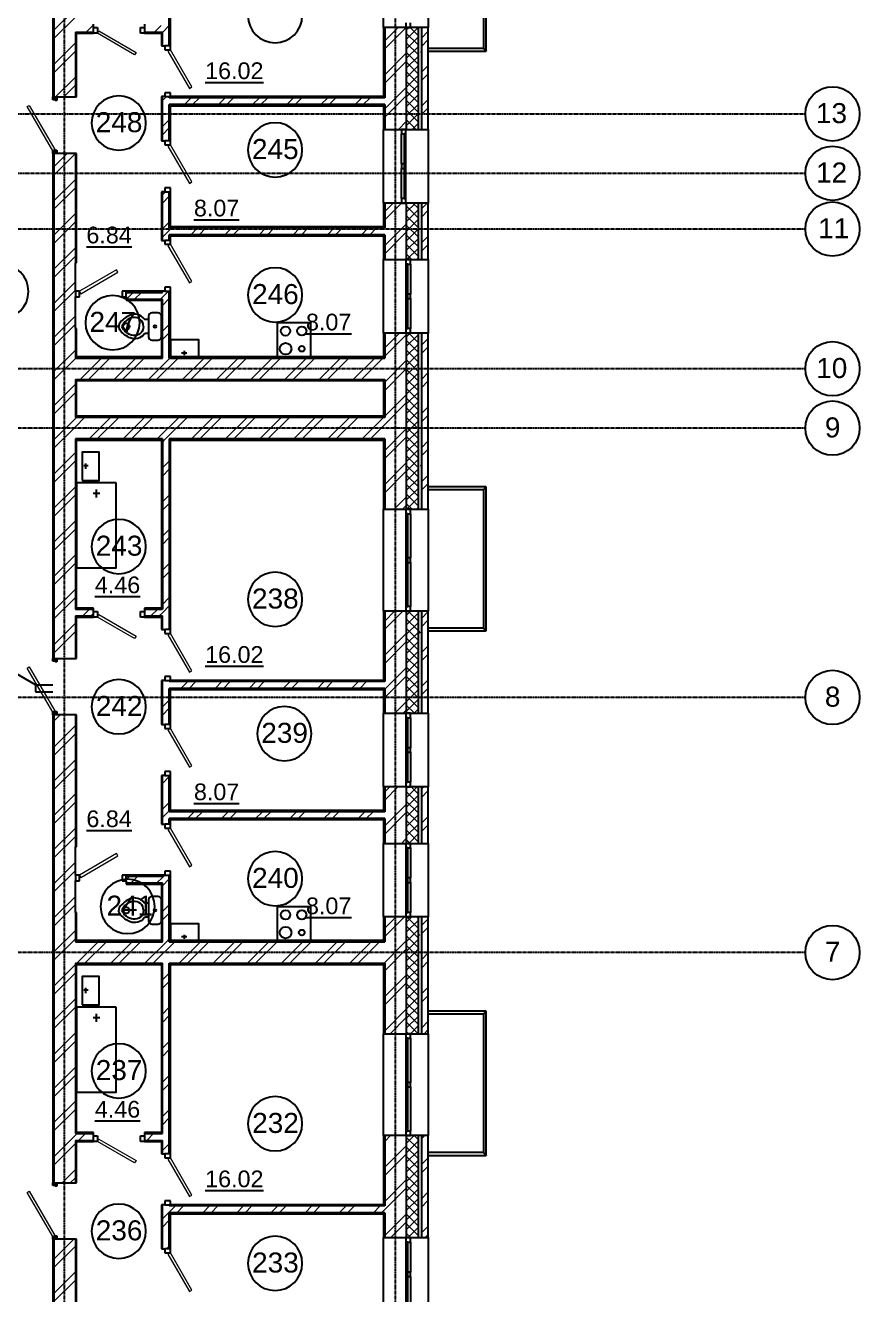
# Model space of a CAD drawing. Header units: millimetres. Extents: x -3463 to 813393, y -106315 to 159215.
# Drawn here: x 280738 to 295487, y 34121 to 56558 of the extents above; entities that cross this region are included whole.
import ezdxf

# ---------------------------------------------------------------- set-up
doc = ezdxf.new("R2010")
doc.units = ezdxf.units.MM
doc.linetypes.add('Линия сетки', pattern=[22.225, 12.7, -3.175, 3.175, -3.175])
doc.layers.add('AXIS_', color=252, linetype='Continuous')
doc.layers.add('PLANS_', color=252, linetype='Continuous')
doc.styles.add('arial', font='arial.ttf')
doc.styles.add('Arial_1', font='arial.ttf', dxfattribs={"height": 295.05988})

# ---------------------------------------------------------------- blocks, each defined once
blk = doc.blocks.new('A$C3b8b2b00')
at = {"layer": 'AXIS_', "linetype": 'Линия сетки'}
for p, q in [((3170, -43892), (3170, 40959)), ((9020, -43892), (9020, 40959)), ((-12276, 9956), (16266, 9956)), ((-12276, 8906), (16266, 8906)), ((16266, 7921), (-12276, 7921)), ((16266, 5451), (-12276, 5451)), ((16266, 4401), (-12276, 4401)), ((16266, -359), (-12276, -359)), ((16266, -4869), (-12276, -4869))]:
    blk.add_line(p, q, dxfattribs=at)
at = {"layer": 'AXIS_'}
for centre in [(16746, 9956), (16746, 8906), (16746, 7921), (16746, 5451), (16746, 4401), (16746, -359), (16746, -4869)]:
    blk.add_circle(centre, 480, dxfattribs=at)
at = {"layer": 'PLANS_', "lineweight": 25}
for p, q in [((2960, 18721), (2960, 10256)), ((5040, 11161), (5040, 14511)), ((3680, 11481), (3680, 11541)), ((4580, 11541), (4580, 11481)), ((9600, 11486), (8810, 11486)), ((8810, 11486), (8810, 10261)), ((9600, 9681), (9600, 11486)), ((3380, 10256), (3380, 11381)), ((3380, 11381), (3680, 11381)), ((4580, 11381), (4880, 11381)), ((4880, 11381), (4880, 11161)), ((4880, 11161), (4940, 11161)), ((3030, 10256), (3380, 10256)), ((4880, 10261), (4880, 9481)), ((4940, 10261), (4880, 10261)), ((8810, 10261), (5040, 10261)), ((5040, 9481), (5040, 10101)), ((5040, 10101), (8810, 10101)), ((8810, 10101), (8810, 9681)), ((8810, 9681), (9600, 9681)), ((4880, 9481), (4940, 9481)), ((2960, 9256), (2960, 331)), ((3380, 9256), (3030, 9256)), ((3380, 7321), (3380, 9256)), ((4880, 8581), (4880, 7721)), ((4940, 8581), (4880, 8581)), ((5040, 7961), (5040, 8581)), ((9600, 8381), (8810, 8381)), ((8810, 8381), (8810, 7961)), ((9600, 7381), (9600, 8381)), ((8810, 7961), (5040, 7961)), ((4880, 7721), (4940, 7721)), ((5040, 7721), (5040, 7801)), ((5040, 7801), (8810, 7801)), ((8810, 7801), (8810, 7381)), ((3360, 6821), (3360, 7321)), ((3360, 7321), (3380, 7321)), ((8810, 7381), (9600, 7381)), ((4940, 6821), (4260, 6821)), ((5040, 5661), (5040, 6821)), ((3360, 6161), (3360, 6721)), ((4260, 6721), (4260, 6661)), ((4260, 6661), (4880, 6661)), ((4880, 6661), (4880, 5661)), ((3380, 6161), (3360, 6161)), ((3380, 5661), (3380, 6161)), ((9600, 6081), (8810, 6081)), ((8810, 6081), (8810, 5661)), ((9600, 2966), (9600, 6081)), ((4880, 5661), (3380, 5661)), ((8810, 5661), (5040, 5661)), ((3380, 4611), (3380, 5241)), ((3380, 5241), (8810, 5241)), ((8810, 5241), (8810, 4611)), ((8810, 4611), (3380, 4611)), ((3380, 1221), (3380, 4191)), ((3380, 4191), (4880, 4191)), ((4880, 4191), (4880, 1221)), ((5040, 841), (5040, 4191)), ((5040, 4191), (8810, 4191)), ((8810, 4191), (8810, 2966)), ((8810, 2966), (9600, 2966)), ((3680, 1221), (3380, 1221)), ((3680, 1161), (3680, 1221)), ((4880, 1221), (4580, 1221)), ((4580, 1221), (4580, 1161)), ((9600, 1166), (8810, 1166)), ((8810, 1166), (8810, -59)), ((9600, -639), (9600, 1166)), ((3380, 331), (3380, 1061)), ((3380, 1061), (3680, 1061)), ((4580, 1061), (4880, 1061)), ((4880, 1061), (4880, 841)), ((4880, 841), (4940, 841)), ((3030, 331), (3380, 331)), ((4880, -59), (4880, -839)), ((4940, -59), (4880, -59)), ((8810, -59), (5040, -59)), ((5040, -839), (5040, -219)), ((5040, -219), (8810, -219)), ((8810, -219), (8810, -639)), ((2960, -669), (2960, -8939)), ((3380, -669), (3030, -669)), ((3380, -2999), (3380, -669)), ((8810, -639), (9600, -639)), ((4880, -839), (4940, -839)), ((4880, -1739), (4880, -2599)), ((4940, -1739), (4880, -1739)), ((5040, -2359), (5040, -1739)), ((9600, -1939), (8810, -1939)), ((8810, -1939), (8810, -2359)), ((9600, -2939), (9600, -1939)), ((8810, -2359), (5040, -2359)), ((4880, -2599), (4940, -2599)), ((5040, -2599), (5040, -2519)), ((5040, -2519), (8810, -2519)), ((8810, -2519), (8810, -2939)), ((3360, -3499), (3360, -2999)), ((3360, -2999), (3380, -2999)), ((8810, -2939), (9600, -2939)), ((4940, -3499), (4260, -3499)), ((5040, -4659), (5040, -3499)), ((3360, -4159), (3360, -3599)), ((4260, -3599), (4260, -3659)), ((4260, -3659), (4880, -3659)), ((4880, -3659), (4880, -4659)), ((3380, -4159), (3360, -4159)), ((3380, -4659), (3380, -4159)), ((9600, -4239), (8810, -4239)), ((8810, -4239), (8810, -4659)), ((9600, -6304), (9600, -4239)), ((4880, -4659), (3380, -4659)), ((8810, -4659), (5040, -4659)), ((3380, -8049), (3380, -5079)), ((3380, -5079), (4880, -5079)), ((4880, -5079), (4880, -8049)), ((5040, -5079), (8810, -5079)), ((5040, -8429), (5040, -5079)), ((8810, -5079), (8810, -6304)), ((8810, -6304), (9600, -6304)), ((3680, -8049), (3380, -8049)), ((3680, -8109), (3680, -8049)), ((4880, -8049), (4580, -8049)), ((4580, -8049), (4580, -8109)), ((3380, -8939), (3380, -8209)), ((3380, -8209), (3680, -8209)), ((4580, -8209), (4880, -8209)), ((4880, -8209), (4880, -8429)), ((9600, -8104), (8810, -8104)), ((8810, -8104), (8810, -9329)), ((9600, -9909), (9600, -8104)), ((4880, -8429), (4940, -8429)), ((3030, -8939), (3380, -8939)), ((4880, -9329), (4880, -10109)), ((4940, -9329), (4880, -9329)), ((8810, -9329), (5040, -9329)), ((5040, -10109), (5040, -9489)), ((5040, -9489), (8810, -9489)), ((8810, -9489), (8810, -9909)), ((2960, -9939), (2960, -19029)), ((3380, -9939), (3030, -9939)), ((3380, -12269), (3380, -9939)), ((8810, -9909), (9600, -9909)), ((4880, -10109), (4940, -10109))]:
    blk.add_line(p, q, dxfattribs=at)
at = {"layer": 'PLANS_'}
for p, q in [((2980, 18721), (2980, 10256)), ((5020, 11161), (5020, 14531)), ((10575, 13565), (10575, 11115)), ((10625, 11065), (10625, 13615)), ((8810, 11486), (8810, 13286)), ((9600, 13286), (9600, 11486)), ((3680, 11481), (3750, 11481)), ((3680, 11381), (3680, 11481)), ((3750, 11481), (3750, 11381)), ((4510, 11481), (4580, 11481)), ((4510, 11381), (4510, 11481)), ((4580, 11481), (4580, 11381)), ((8830, 11486), (8830, 10241)), ((9205, 11566), (9205, 11486)), ((9205, 11486), (9285, 11486)), ((9210, 11486), (9210, 9681)), ((9285, 11486), (9285, 11566)), ((9420, 11486), (9420, 9681)), ((9480, 11486), (9480, 9681)), ((3360, 11401), (3360, 10256)), ((3360, 11401), (3680, 11401)), ((3750, 11381), (3680, 11381)), ((4580, 11381), (4510, 11381)), ((4580, 11401), (4900, 11401)), ((4900, 11161), (4900, 11401)), ((5040, 11161), (4940, 11161)), ((4940, 11161), (4940, 11091)), ((4940, 11091), (5040, 11091)), ((5040, 11091), (5040, 11161)), ((10575, 11115), (9600, 11115)), ((9600, 11065), (10625, 11065)), ((5040, 10331), (4940, 10331)), ((4940, 10331), (4940, 10261)), ((5040, 10261), (5040, 10331)), ((2960, 10256), (3030, 10256)), ((2960, 10236), (2960, 10256)), ((2960, 10236), (3030, 10236)), ((2960, 10206), (2960, 10236)), ((3030, 10236), (2960, 10236)), ((3000, 10206), (2960, 10206)), ((3000, 10196), (3000, 10206)), ((3030, 10196), (3000, 10196)), ((3030, 10256), (3030, 10236)), ((3030, 10236), (3030, 10196)), ((4900, 9481), (4900, 10261)), ((4940, 10261), (5040, 10261)), ((5020, 10241), (5020, 10261)), ((8830, 10241), (5020, 10241)), ((5020, 9481), (5020, 10121)), ((8830, 10121), (5020, 10121)), ((8810, 10241), (8810, 10261)), ((8810, 10101), (8810, 10121)), ((8830, 10121), (8830, 9681)), ((8810, 8381), (8810, 9681)), ((9205, 9681), (9125, 9681)), ((9125, 9681), (9125, 9601)), ((9205, 9601), (9205, 9681)), ((9600, 9681), (9600, 8381)), ((5040, 9481), (4940, 9481)), ((4940, 9481), (4940, 9411)), ((5040, 9411), (5040, 9481)), ((9125, 9601), (9205, 9601)), ((9125, 9071), (9125, 9601)), ((9205, 9601), (9175, 9601)), ((9175, 9601), (9175, 8461)), ((9205, 8461), (9205, 9601)), ((2960, 9306), (3000, 9306)), ((2960, 9276), (2960, 9306)), ((3030, 9276), (2960, 9276)), ((2960, 9276), (3030, 9276)), ((2960, 9256), (2960, 9276)), ((3030, 9256), (2960, 9256)), ((2980, 9256), (2980, 331)), ((3000, 9316), (3030, 9316)), ((3000, 9306), (3000, 9316)), ((3030, 9316), (3030, 9276)), ((3030, 9276), (3030, 9256)), ((3360, 9256), (3360, 7321)), ((4940, 9411), (5040, 9411)), ((9205, 9071), (9125, 9071)), ((9125, 9071), (9125, 8991)), ((9125, 8991), (9205, 8991)), ((9125, 8461), (9125, 8991)), ((9205, 8991), (9205, 9071)), ((4900, 7721), (4900, 8581)), ((5040, 8651), (4940, 8651)), ((4940, 8651), (4940, 8581)), ((4940, 8581), (5040, 8581)), ((5020, 7941), (5020, 8581)), ((5040, 8581), (5040, 8651)), ((8830, 8381), (8830, 7941)), ((9205, 8461), (9125, 8461)), ((9125, 8461), (9125, 8381)), ((9125, 8381), (9205, 8381)), ((9175, 8461), (9205, 8461)), ((9205, 8381), (9205, 8461)), ((9210, 8381), (9210, 7381)), ((9420, 8381), (9420, 7381)), ((9480, 8381), (9480, 7381)), ((8830, 7941), (5020, 7941)), ((8810, 7941), (8810, 7961)), ((5040, 7721), (4940, 7721)), ((4940, 7721), (4940, 7651)), ((4940, 7651), (5040, 7651)), ((5020, 7721), (5020, 7821)), ((8830, 7821), (5020, 7821)), ((5040, 7651), (5040, 7721)), ((8810, 7801), (8810, 7821)), ((8830, 7821), (8830, 7381)), ((8810, 6081), (8810, 7381)), ((9205, 7381), (9205, 7301)), ((9285, 7381), (9205, 7381)), ((9205, 7301), (9205, 6161)), ((9235, 7301), (9205, 7301)), ((9205, 7301), (9285, 7301)), ((9235, 6161), (9235, 7301)), ((9285, 7301), (9285, 7381)), ((9285, 7301), (9285, 6771)), ((9600, 7381), (9600, 6081)), ((3430, 6821), (3360, 6821)), ((3360, 6821), (3360, 6721)), ((3430, 6721), (3430, 6821)), ((4190, 6821), (4190, 6721)), ((4260, 6821), (4190, 6821)), ((4260, 6721), (4260, 6821)), ((4260, 6801), (4900, 6801)), ((4900, 6801), (4900, 6821)), ((5040, 6891), (4940, 6891)), ((4940, 6891), (4940, 6821)), ((4940, 6821), (5040, 6821)), ((5020, 5641), (5020, 6821)), ((5040, 6821), (5040, 6891)), ((9205, 6771), (9205, 6691)), ((9285, 6771), (9205, 6771)), ((9285, 6691), (9285, 6771)), ((3360, 6721), (3430, 6721)), ((4190, 6721), (4260, 6721)), ((4260, 6681), (4900, 6681)), ((4900, 5641), (4900, 6681)), ((9205, 6691), (9285, 6691)), ((9285, 6691), (9285, 6161)), ((3360, 6161), (3360, 5641)), ((8830, 6081), (8830, 5641)), ((9205, 6161), (9235, 6161)), ((9205, 6161), (9205, 6081)), ((9285, 6161), (9205, 6161)), ((9205, 6081), (9285, 6081)), ((9210, 6081), (9210, 2966)), ((9285, 6081), (9285, 6161)), ((9420, 6081), (9420, 2966)), ((9480, 6081), (9480, 2966)), ((3360, 5641), (4900, 5641)), ((5020, 5641), (8830, 5641)), ((8810, 5641), (8810, 5661)), ((3360, 5261), (3360, 4591)), ((3360, 5261), (8830, 5261)), ((8810, 5241), (8810, 5261)), ((8830, 5261), (8830, 4591)), ((8830, 4591), (3360, 4591)), ((8810, 4591), (8810, 4611)), ((3360, 4211), (3360, 1201)), ((4900, 4211), (3360, 4211)), ((4900, 4211), (4900, 1201)), ((5020, 4211), (5020, 841)), ((8830, 4211), (5020, 4211)), ((8810, 4191), (8810, 4211)), ((8830, 4211), (8830, 2966)), ((10625, 3365), (9600, 3365)), ((9600, 3315), (10575, 3315)), ((10575, 3315), (10575, 865)), ((10625, 815), (10625, 3365)), ((8810, 1166), (8810, 2966)), ((9205, 2966), (9205, 2886)), ((9285, 2966), (9205, 2966)), ((9285, 2886), (9285, 2966)), ((9600, 2966), (9600, 1166)), ((9205, 2886), (9205, 1246)), ((9235, 2886), (9205, 2886)), ((9205, 2886), (9285, 2886)), ((9235, 1246), (9235, 2886)), ((9285, 2886), (9285, 2106)), ((9205, 2106), (9205, 2026)), ((9285, 2106), (9205, 2106)), ((9205, 2026), (9285, 2026)), ((9285, 2026), (9285, 2106)), ((9285, 2026), (9285, 1246)), ((3360, 1201), (3680, 1201)), ((3680, 1161), (3750, 1161)), ((3680, 1061), (3680, 1161)), ((3750, 1161), (3750, 1061)), ((4510, 1161), (4580, 1161)), ((4510, 1061), (4510, 1161)), ((4580, 1201), (4900, 1201)), ((4580, 1161), (4580, 1061)), ((8830, 1166), (8830, -79)), ((9205, 1246), (9235, 1246)), ((9205, 1246), (9205, 1166)), ((9285, 1246), (9205, 1246)), ((9205, 1166), (9285, 1166)), ((9210, 1166), (9210, -639)), ((9285, 1166), (9285, 1246)), ((9420, 1166), (9420, -639)), ((9480, 1166), (9480, -639)), ((3360, 1081), (3360, 331)), ((3360, 1081), (3680, 1081)), ((3750, 1061), (3680, 1061)), ((4580, 1061), (4510, 1061)), ((4580, 1081), (4900, 1081)), ((4900, 841), (4900, 1081)), ((5040, 841), (4940, 841)), ((4940, 841), (4940, 771)), ((4940, 771), (5040, 771)), ((5040, 771), (5040, 841)), ((10575, 865), (9600, 865)), ((9600, 815), (10625, 815)), ((2960, 331), (3030, 331)), ((2960, 311), (2960, 331)), ((2960, 311), (3030, 311)), ((2960, 281), (2960, 311)), ((3030, 311), (2960, 311)), ((3000, 281), (2960, 281)), ((3000, 271), (3000, 281)), ((3030, 271), (3000, 271)), ((3030, 331), (3030, 311)), ((3030, 311), (3030, 271)), ((5040, 11), (4940, 11)), ((4940, 11), (4940, -59)), ((5040, -59), (5040, 11)), ((4900, -839), (4900, -59)), ((4940, -59), (5040, -59)), ((5020, -79), (5020, -59)), ((8830, -79), (5020, -79)), ((5020, -839), (5020, -199)), ((8830, -199), (5020, -199)), ((8810, -79), (8810, -59)), ((8810, -219), (8810, -199)), ((8830, -199), (8830, -639)), ((2960, -619), (3000, -619)), ((2960, -649), (2960, -619)), ((3030, -649), (2960, -649)), ((2960, -649), (3030, -649)), ((2960, -669), (2960, -649)), ((3030, -669), (2960, -669)), ((2980, -669), (2980, -8939)), ((3000, -609), (3030, -609)), ((3000, -619), (3000, -609)), ((3030, -609), (3030, -649)), ((3030, -649), (3030, -669)), ((3360, -669), (3360, -2999)), ((8810, -1939), (8810, -639)), ((9205, -639), (9205, -719)), ((9285, -639), (9205, -639)), ((9285, -719), (9285, -639)), ((9600, -639), (9600, -1939)), ((5040, -839), (4940, -839)), ((4940, -839), (4940, -909)), ((5040, -909), (5040, -839)), ((9205, -719), (9205, -1859)), ((9235, -719), (9205, -719)), ((9205, -719), (9285, -719)), ((9235, -1859), (9235, -719)), ((9285, -719), (9285, -1249)), ((4940, -909), (5040, -909)), ((9205, -1249), (9205, -1329)), ((9285, -1249), (9205, -1249)), ((9205, -1329), (9285, -1329)), ((9285, -1329), (9285, -1249)), ((9285, -1329), (9285, -1859)), ((4900, -2599), (4900, -1739)), ((5040, -1669), (4940, -1669)), ((4940, -1669), (4940, -1739)), ((4940, -1739), (5040, -1739)), ((5020, -2379), (5020, -1739)), ((5040, -1739), (5040, -1669)), ((8830, -1939), (8830, -2379)), ((9205, -1859), (9235, -1859)), ((9205, -1859), (9205, -1939)), ((9285, -1859), (9205, -1859)), ((9205, -1939), (9285, -1939)), ((9210, -1939), (9210, -2939)), ((9285, -1939), (9285, -1859)), ((9420, -1939), (9420, -2939)), ((9480, -1939), (9480, -2939)), ((8830, -2379), (5020, -2379)), ((8810, -2379), (8810, -2359)), ((5040, -2599), (4940, -2599)), ((4940, -2599), (4940, -2669)), ((4940, -2669), (5040, -2669)), ((5020, -2599), (5020, -2499)), ((8830, -2499), (5020, -2499)), ((5040, -2669), (5040, -2599)), ((8810, -2519), (8810, -2499)), ((8830, -2499), (8830, -2939)), ((8810, -4239), (8810, -2939)), ((9205, -2939), (9205, -3019)), ((9285, -2939), (9205, -2939)), ((9205, -3019), (9205, -4159)), ((9235, -3019), (9205, -3019)), ((9205, -3019), (9285, -3019)), ((9235, -4159), (9235, -3019)), ((9285, -3019), (9285, -2939)), ((9285, -3019), (9285, -3549)), ((9600, -2939), (9600, -4239)), ((3430, -3499), (3360, -3499)), ((3360, -3499), (3360, -3599)), ((3430, -3599), (3430, -3499)), ((4190, -3499), (4190, -3599)), ((4260, -3499), (4190, -3499)), ((4260, -3599), (4260, -3499)), ((4260, -3519), (4900, -3519)), ((4900, -3519), (4900, -3499)), ((5040, -3429), (4940, -3429)), ((4940, -3429), (4940, -3499)), ((4940, -3499), (5040, -3499)), ((5020, -4679), (5020, -3499)), ((5040, -3499), (5040, -3429)), ((9205, -3549), (9205, -3629)), ((9285, -3549), (9205, -3549)), ((9285, -3629), (9285, -3549)), ((3360, -3599), (3430, -3599)), ((4190, -3599), (4260, -3599)), ((4260, -3639), (4900, -3639)), ((4900, -4679), (4900, -3639)), ((9205, -3629), (9285, -3629)), ((9285, -3629), (9285, -4159)), ((3360, -4159), (3360, -4679)), ((8830, -4239), (8830, -4679)), ((9205, -4159), (9235, -4159)), ((9205, -4159), (9205, -4239)), ((9285, -4159), (9205, -4159)), ((9205, -4239), (9285, -4239)), ((9210, -4239), (9210, -6304)), ((9285, -4239), (9285, -4159)), ((9420, -4239), (9420, -6304)), ((9480, -4239), (9480, -6304)), ((3360, -4679), (4900, -4679)), ((5020, -4679), (8830, -4679)), ((8810, -4679), (8810, -4659)), ((3360, -5059), (3360, -8069)), ((3360, -5059), (4900, -5059)), ((4900, -8069), (4900, -5059)), ((5020, -5059), (8830, -5059)), ((5020, -8429), (5020, -5059)), ((8810, -5079), (8810, -5059)), ((8830, -5059), (8830, -6304)), ((10625, -5905), (9600, -5905)), ((9600, -5955), (10575, -5955)), ((10575, -5955), (10575, -8405)), ((10625, -8455), (10625, -5905)), ((8810, -8104), (8810, -6304)), ((9205, -6304), (9205, -6384)), ((9285, -6304), (9205, -6304)), ((9205, -6384), (9205, -8024)), ((9235, -6384), (9205, -6384)), ((9205, -6384), (9285, -6384)), ((9235, -8024), (9235, -6384)), ((9285, -6384), (9285, -6304)), ((9285, -6384), (9285, -7164)), ((9600, -6304), (9600, -8104)), ((9205, -7164), (9205, -7244)), ((9285, -7164), (9205, -7164)), ((9285, -7244), (9285, -7164)), ((9205, -7244), (9285, -7244)), ((9285, -7244), (9285, -8024)), ((3360, -8069), (3680, -8069)), ((4580, -8069), (4900, -8069)), ((9205, -8024), (9235, -8024)), ((9205, -8024), (9205, -8104)), ((9285, -8024), (9205, -8024)), ((9285, -8104), (9285, -8024)), ((3360, -8189), (3360, -8939)), ((3360, -8189), (3680, -8189)), ((3680, -8109), (3750, -8109)), ((3680, -8209), (3680, -8109)), ((3750, -8209), (3680, -8209)), ((3750, -8109), (3750, -8209)), ((4510, -8109), (4580, -8109)), ((4510, -8209), (4510, -8109)), ((4580, -8209), (4510, -8209)), ((4580, -8109), (4580, -8209)), ((4580, -8189), (4900, -8189)), ((4900, -8429), (4900, -8189)), ((8830, -8104), (8830, -9349)), ((9205, -8104), (9285, -8104)), ((9210, -8104), (9210, -9909)), ((9420, -8104), (9420, -9909)), ((9480, -8104), (9480, -9909)), ((5040, -8429), (4940, -8429)), ((4940, -8429), (4940, -8499)), ((4940, -8499), (5040, -8499)), ((5040, -8499), (5040, -8429)), ((10575, -8405), (9600, -8405)), ((9600, -8455), (10625, -8455)), ((2960, -8939), (3030, -8939)), ((2960, -8959), (2960, -8939)), ((2960, -8959), (3030, -8959)), ((2960, -8989), (2960, -8959)), ((3030, -8959), (2960, -8959)), ((3030, -8939), (3030, -8959)), ((3030, -8959), (3030, -8999)), ((3000, -8989), (2960, -8989)), ((3000, -8999), (3000, -8989)), ((3030, -8999), (3000, -8999)), ((4900, -10109), (4900, -9329)), ((5040, -9259), (4940, -9259)), ((4940, -9259), (4940, -9329)), ((4940, -9329), (5040, -9329)), ((5020, -9349), (5020, -9329)), ((8830, -9349), (5020, -9349)), ((5040, -9329), (5040, -9259)), ((8810, -9349), (8810, -9329)), ((5020, -10109), (5020, -9469)), ((8830, -9469), (5020, -9469)), ((8810, -9489), (8810, -9469)), ((8830, -9469), (8830, -9909)), ((2960, -9889), (3000, -9889)), ((2960, -9919), (2960, -9889)), ((3030, -9919), (2960, -9919)), ((2960, -9919), (3030, -9919)), ((2960, -9939), (2960, -9919)), ((3030, -9939), (2960, -9939)), ((2980, -9939), (2980, -19029)), ((3000, -9879), (3030, -9879)), ((3000, -9889), (3000, -9879)), ((3030, -9879), (3030, -9919)), ((3030, -9919), (3030, -9939)), ((3360, -9939), (3360, -12269)), ((8810, -11209), (8810, -9909)), ((9205, -9909), (9205, -9989)), ((9285, -9909), (9205, -9909)), ((9205, -9989), (9205, -11129)), ((9235, -9989), (9205, -9989)), ((9205, -9989), (9285, -9989)), ((9235, -11129), (9235, -9989)), ((9285, -9989), (9285, -9909)), ((9285, -9989), (9285, -10519)), ((9600, -9909), (9600, -11209)), ((5040, -10109), (4940, -10109)), ((4940, -10109), (4940, -10179)), ((4940, -10179), (5040, -10179)), ((5040, -10179), (5040, -10109)), ((9205, -10519), (9205, -10599)), ((9285, -10519), (9205, -10519)), ((9285, -10599), (9285, -10519)), ((9205, -10599), (9285, -10599)), ((9285, -10599), (9285, -11129))]:
    blk.add_line(p, q, dxfattribs=at)
at = {"layer": 'PLANS_', "linetype": 'Continuous', "lineweight": 9}
for p, q in [((2980, 11435), (3360, 11815)), ((2980, 11289), (3360, 11669)), ((3550, 11401), (3670, 11521)), ((4756, 11401), (4876, 11521)), ((4900, 11398), (5020, 11518)), ((8830, 11250), (9066, 11486)), ((8830, 11104), (9210, 11484)), ((9210, 11442), (9254, 11486)), ((9210, 11272), (9420, 11482)), ((9420, 11344), (9278, 11486)), ((9420, 11175), (9210, 11385)), ((9210, 11103), (9420, 11313)), ((9480, 11297), (9600, 11417)), ((9480, 11150), (9600, 11270)), ((2980, 10831), (3360, 11211)), ((2980, 10685), (3360, 11065)), ((8830, 10647), (9210, 11027)), ((9420, 11005), (9210, 11215)), ((9210, 10933), (9420, 11143)), ((9420, 10835), (9210, 11045)), ((9479, 11078), (9459, 11043)), ((8812, 10900), (8810, 10895)), ((8830, 10500), (9210, 10880)), ((9210, 10763), (9420, 10973)), ((9420, 10666), (9210, 10876)), ((9210, 10593), (9420, 10803)), ((9480, 10693), (9600, 10813)), ((3008, 10256), (3360, 10608)), ((9420, 10496), (9210, 10706)), ((9210, 10424), (9420, 10634)), ((9480, 10547), (9600, 10667)), ((3154, 10256), (3360, 10462)), ((8830, 10043), (9210, 10423)), ((9420, 10326), (9210, 10536)), ((9210, 10254), (9420, 10464)), ((9420, 10156), (9210, 10366)), ((4900, 10191), (4970, 10261)), ((5287, 10121), (5407, 10241)), ((5433, 10121), (5553, 10241)), ((5890, 10121), (6010, 10241)), ((6037, 10121), (6157, 10241)), ((6494, 10121), (6614, 10241)), ((6640, 10121), (6760, 10241)), ((7097, 10121), (7217, 10241)), ((7244, 10121), (7364, 10241)), ((7701, 10121), (7821, 10241)), ((7847, 10121), (7967, 10241)), ((8304, 10121), (8424, 10241)), ((8451, 10121), (8571, 10241)), ((8830, 9897), (9210, 10277)), ((9210, 10084), (9420, 10294)), ((9420, 9987), (9210, 10197)), ((9210, 9915), (9420, 10125)), ((9480, 10090), (9600, 10210)), ((9420, 9817), (9210, 10027)), ((9210, 9745), (9420, 9955)), ((9480, 9943), (9600, 10063)), ((4900, 9734), (5020, 9854)), ((4900, 9588), (5020, 9708)), ((9071, 9681), (9210, 9820)), ((9386, 9681), (9210, 9857)), ((9217, 9681), (9210, 9688)), ((9316, 9681), (9420, 9785)), ((2980, 9021), (3215, 9256)), ((2980, 8875), (3360, 9255)), ((2980, 8417), (3360, 8797)), ((2980, 8271), (3360, 8651)), ((4900, 8527), (4954, 8581)), ((4900, 8381), (5020, 8501)), ((8830, 8233), (8978, 8381)), ((8830, 8086), (9124, 8381)), ((9210, 8218), (9373, 8381)), ((9420, 8120), (9210, 8330)), ((9420, 8290), (9329, 8381)), ((9480, 8279), (9582, 8381)), ((2980, 7814), (3360, 8194)), ((9210, 8048), (9420, 8258)), ((9420, 7950), (9210, 8160)), ((9210, 7878), (9420, 8088)), ((9480, 8133), (9600, 8253)), ((2980, 7668), (3360, 8048)), ((4900, 7924), (5020, 8044)), ((4900, 7777), (5020, 7897)), ((5020, 7897), (5064, 7941)), ((5401, 7821), (5521, 7941)), ((5547, 7821), (5667, 7941)), ((6004, 7821), (6124, 7941)), ((6151, 7821), (6271, 7941)), ((6608, 7821), (6728, 7941)), ((6754, 7821), (6874, 7941)), ((7211, 7821), (7331, 7941)), ((7357, 7821), (7477, 7941)), ((7815, 7821), (7935, 7941)), ((7961, 7821), (8081, 7941)), ((8418, 7821), (8538, 7941)), ((8564, 7821), (8684, 7941)), ((8830, 7629), (9210, 8009)), ((8830, 7483), (9210, 7863)), ((9420, 7781), (9210, 7991)), ((9210, 7708), (9420, 7918)), ((9420, 7611), (9210, 7821)), ((9210, 7539), (9420, 7749)), ((9420, 7441), (9210, 7651)), ((9480, 7676), (9600, 7796)), ((9480, 7529), (9600, 7649)), ((2980, 7210), (3360, 7590)), ((2980, 7064), (3360, 7444)), ((9185, 7381), (9210, 7406)), ((9311, 7381), (9210, 7481)), ((9222, 7381), (9420, 7579)), ((9391, 7381), (9420, 7409)), ((2980, 6607), (3360, 6987)), ((2980, 6461), (3360, 6841)), ((4261, 6681), (4381, 6801)), ((4407, 6681), (4527, 6801)), ((4900, 6717), (5004, 6821)), ((4864, 6681), (4900, 6717)), ((4900, 6570), (5020, 6690)), ((2980, 6004), (3360, 6384)), ((2980, 5857), (3360, 6237)), ((4900, 6113), (5020, 6233)), ((4900, 5967), (5020, 6087)), ((8830, 5819), (9092, 6081)), ((9210, 6011), (9279, 6081)), ((9420, 5914), (9253, 6081)), ((8830, 5673), (9210, 6053)), ((9210, 5842), (9420, 6052)), ((9420, 5744), (9210, 5954)), ((9210, 5672), (9420, 5882)), ((9480, 5865), (9600, 5985)), ((9480, 5719), (9600, 5839)), ((2980, 5400), (3360, 5780)), ((2980, 5254), (3360, 5634)), ((3360, 5634), (3367, 5641)), ((3444, 5261), (3824, 5641)), ((3591, 5261), (3971, 5641)), ((4048, 5261), (4428, 5641)), ((4194, 5261), (4574, 5641)), ((4651, 5261), (5031, 5641)), ((4797, 5261), (5177, 5641)), ((5255, 5261), (5635, 5641)), ((5401, 5261), (5781, 5641)), ((5858, 5261), (6238, 5641)), ((6004, 5261), (6384, 5641)), ((6462, 5261), (6842, 5641)), ((6608, 5261), (6988, 5641)), ((7065, 5261), (7445, 5641)), ((7211, 5261), (7591, 5641)), ((7669, 5261), (8049, 5641)), ((7815, 5261), (8195, 5641)), ((8272, 5261), (8652, 5641)), ((8418, 5261), (8798, 5641)), ((9420, 5574), (9210, 5784)), ((9210, 5502), (9420, 5712)), ((9420, 5405), (9210, 5615)), ((9480, 5716), (9465, 5690)), ((8830, 5215), (9210, 5595)), ((8830, 5069), (9210, 5449)), ((9210, 5333), (9420, 5543)), ((9420, 5235), (9210, 5445)), ((2980, 4797), (3360, 5177)), ((9210, 5163), (9420, 5373)), ((9420, 5065), (9210, 5275)), ((9210, 4993), (9420, 5203)), ((9480, 5262), (9600, 5382)), ((9480, 5116), (9600, 5236)), ((2980, 4650), (3360, 5030)), ((8830, 4612), (9210, 4992)), ((9420, 4896), (9210, 5106)), ((9210, 4823), (9420, 5033)), ((8830, 4466), (9210, 4846)), ((9420, 4726), (9210, 4936)), ((9210, 4654), (9420, 4864)), ((9420, 4556), (9210, 4766)), ((9480, 4658), (9600, 4778)), ((2980, 4193), (3360, 4573)), ((3360, 4573), (3378, 4591)), ((3360, 4427), (3524, 4591)), ((3601, 4211), (3981, 4591)), ((3747, 4211), (4127, 4591)), ((4205, 4211), (4585, 4591)), ((4351, 4211), (4731, 4591)), ((4808, 4211), (5188, 4591)), ((4954, 4211), (5334, 4591)), ((5412, 4211), (5792, 4591)), ((5558, 4211), (5938, 4591)), ((6015, 4211), (6395, 4591)), ((6161, 4211), (6541, 4591)), ((6619, 4211), (6999, 4591)), ((6765, 4211), (7145, 4591)), ((7222, 4211), (7602, 4591)), ((7368, 4211), (7748, 4591)), ((7826, 4211), (8206, 4591)), ((7972, 4211), (8352, 4591)), ((8429, 4211), (8809, 4591)), ((9210, 4484), (9420, 4694)), ((9420, 4386), (9210, 4596)), ((9210, 4314), (9420, 4524)), ((9480, 4512), (9600, 4632)), ((2980, 4047), (3360, 4427)), ((8575, 4211), (8830, 4466)), ((8830, 4008), (9210, 4388)), ((9420, 4217), (9210, 4427)), ((9210, 4145), (9420, 4355)), ((4900, 4156), (4954, 4211)), ((8830, 4103), (8823, 4090)), ((8830, 3862), (9210, 4242)), ((9420, 4047), (9210, 4257)), ((9210, 3975), (9420, 4185)), ((9420, 3877), (9210, 4087)), ((9480, 4055), (9600, 4175)), ((2980, 3590), (3360, 3970)), ((2980, 3443), (3360, 3823)), ((4900, 3699), (5020, 3819)), ((8830, 3819), (8820, 3836)), ((9210, 3805), (9420, 4015)), ((9420, 3708), (9210, 3918)), ((9210, 3636), (9420, 3846)), ((9480, 3909), (9600, 4029)), ((4900, 3553), (5020, 3673)), ((8830, 3405), (9210, 3785)), ((8830, 3259), (9210, 3639)), ((9420, 3538), (9210, 3748)), ((9210, 3466), (9420, 3676)), ((9476, 3759), (9456, 3724)), ((2980, 2986), (3360, 3366)), ((9420, 3368), (9210, 3578)), ((9210, 3296), (9420, 3506)), ((9420, 3198), (9210, 3408)), ((9480, 3451), (9600, 3571)), ((9480, 3305), (9600, 3425)), ((2980, 2840), (3360, 3220)), ((4900, 3096), (5020, 3216)), ((8994, 2966), (9210, 3181)), ((9210, 3126), (9420, 3336)), ((9420, 3029), (9210, 3239)), ((9219, 2966), (9420, 3167)), ((4900, 2949), (5020, 3069)), ((9141, 2966), (9210, 3035)), ((9313, 2966), (9210, 3069)), ((9389, 2966), (9420, 2997)), ((9598, 2966), (9600, 2968)), ((2980, 2383), (3360, 2763)), ((2980, 2236), (3360, 2616)), ((4900, 2492), (5020, 2612)), ((4900, 2346), (5020, 2466)), ((2980, 1779), (3360, 2159)), ((2980, 1633), (3360, 2013)), ((4900, 1889), (5020, 2009)), ((4900, 1743), (5020, 1863)), ((2980, 1176), (3360, 1556)), ((2980, 1029), (3360, 1409)), ((4900, 1285), (5020, 1405)), ((3489, 1081), (3609, 1201)), ((3635, 1081), (3680, 1126)), ((4696, 1081), (4816, 1201)), ((4842, 1081), (4900, 1139)), ((4900, 1139), (5020, 1259)), ((8830, 991), (9005, 1166)), ((8830, 845), (9151, 1166)), ((9210, 1090), (9286, 1166)), ((9210, 920), (9420, 1130)), ((9420, 992), (9246, 1166)), ((9420, 1162), (9416, 1166)), ((9480, 1038), (9600, 1158)), ((2980, 572), (3360, 952)), ((9420, 823), (9210, 1033)), ((9210, 751), (9420, 961)), ((9480, 891), (9600, 1011)), ((2980, 426), (3360, 806)), ((8830, 388), (9210, 768)), ((9420, 653), (9210, 863)), ((9210, 581), (9420, 791)), ((9420, 483), (9210, 693)), ((9459, 779), (9439, 814)), ((8830, 241), (9210, 621)), ((9210, 411), (9420, 621)), ((9420, 313), (9210, 523)), ((9210, 241), (9420, 451)), ((9480, 434), (9600, 554)), ((3342, 331), (3360, 349)), ((9420, 144), (9210, 354)), ((9210, 72), (9420, 282)), ((9480, 288), (9600, 408)), ((8830, -216), (9210, 164)), ((8830, -362), (9210, 18)), ((9420, -26), (9210, 184)), ((9210, -98), (9420, 112)), ((9420, -196), (9210, 14)), ((4900, -68), (4909, -59)), ((5226, -199), (5346, -79)), ((5372, -199), (5492, -79)), ((5829, -199), (5949, -79)), ((5976, -199), (6096, -79)), ((6433, -199), (6553, -79)), ((6579, -199), (6699, -79)), ((7036, -199), (7156, -79)), ((7183, -199), (7303, -79)), ((7640, -199), (7760, -79)), ((7786, -199), (7906, -79)), ((8243, -199), (8363, -79)), ((8390, -199), (8510, -79)), ((9210, -268), (9420, -58)), ((9420, -365), (9210, -155)), ((9480, -169), (9600, -49)), ((9480, -316), (9600, -196)), ((4900, -525), (5020, -405)), ((9010, -639), (9210, -439)), ((9210, -437), (9420, -227)), ((9420, -535), (9210, -325)), ((9210, -607), (9420, -397)), ((2980, -781), (3092, -669)), ((4900, -671), (5020, -551)), ((9157, -639), (9210, -586)), ((9354, -639), (9210, -495)), ((9348, -639), (9420, -567)), ((2980, -1238), (3360, -858)), ((2980, -1384), (3360, -1004)), ((2980, -1842), (3360, -1462)), ((2980, -1988), (3360, -1608)), ((4900, -1878), (5020, -1758)), ((8830, -2026), (8917, -1939)), ((8830, -2173), (9063, -1939)), ((9210, -1965), (9236, -1939)), ((9210, -2134), (9405, -1939)), ((9420, -2062), (9297, -1939)), ((9480, -1980), (9521, -1939)), ((9480, -2126), (9600, -2006)), ((2980, -2445), (3360, -2065)), ((2980, -2591), (3360, -2211)), ((4900, -2336), (5020, -2216)), ((9420, -2232), (9210, -2022)), ((9210, -2304), (9420, -2094)), ((9420, -2402), (9210, -2192)), ((4900, -2482), (5020, -2362)), ((5340, -2499), (5460, -2379)), ((5486, -2499), (5606, -2379)), ((5943, -2499), (6063, -2379)), ((6090, -2499), (6210, -2379)), ((6547, -2499), (6667, -2379)), ((6693, -2499), (6813, -2379)), ((7150, -2499), (7270, -2379)), ((7297, -2499), (7417, -2379)), ((7754, -2499), (7874, -2379)), ((7900, -2499), (8020, -2379)), ((8357, -2499), (8477, -2379)), ((8503, -2499), (8623, -2379)), ((8830, -2630), (9210, -2250)), ((8830, -2776), (9210, -2396)), ((9210, -2474), (9420, -2264)), ((9420, -2572), (9210, -2362)), ((9210, -2644), (9420, -2434)), ((9480, -2583), (9600, -2463)), ((2980, -3049), (3360, -2669)), ((9420, -2741), (9210, -2531)), ((9210, -2813), (9420, -2603)), ((9480, -2730), (9600, -2610)), ((2980, -3195), (3360, -2815)), ((9124, -2939), (9210, -2853)), ((9420, -2911), (9210, -2701)), ((9278, -2939), (9210, -2871)), ((9254, -2939), (9420, -2773)), ((2980, -3652), (3360, -3272)), ((2980, -3798), (3360, -3418)), ((4260, -3579), (4320, -3519)), ((4346, -3639), (4466, -3519)), ((4803, -3639), (4900, -3542)), ((4900, -3542), (4943, -3499)), ((4900, -3689), (5020, -3569)), ((2980, -4256), (3360, -3876)), ((2980, -4402), (3360, -4022)), ((4900, -4146), (5020, -4026)), ((4900, -4292), (5020, -4172)), ((8830, -4440), (9031, -4239)), ((8830, -4587), (9177, -4239)), ((9210, -4341), (9311, -4239)), ((9420, -4438), (9221, -4239)), ((9420, -4269), (9391, -4239)), ((2980, -4859), (3360, -4479)), ((9210, -4510), (9420, -4300)), ((9420, -4608), (9210, -4398)), ((9210, -4680), (9420, -4470)), ((9480, -4394), (9600, -4274)), ((9480, -4540), (9600, -4420)), ((2980, -5005), (3360, -4625)), ((3383, -5059), (3763, -4679)), ((3530, -5059), (3910, -4679)), ((3987, -5059), (4367, -4679)), ((4133, -5059), (4513, -4679)), ((4590, -5059), (4970, -4679)), ((4737, -5059), (5117, -4679)), ((4970, -4679), (5020, -4629)), ((5194, -5059), (5574, -4679)), ((5340, -5059), (5720, -4679)), ((5797, -5059), (6177, -4679)), ((5943, -5059), (6323, -4679)), ((6401, -5059), (6781, -4679)), ((6547, -5059), (6927, -4679)), ((7004, -5059), (7384, -4679)), ((7150, -5059), (7530, -4679)), ((7608, -5059), (7988, -4679)), ((7754, -5059), (8134, -4679)), ((8211, -5059), (8591, -4679)), ((8357, -5059), (8737, -4679)), ((8830, -5044), (9210, -4664)), ((9420, -4778), (9210, -4568)), ((9210, -4850), (9420, -4640)), ((9452, -4574), (9432, -4539)), ((8830, -5190), (9210, -4810)), ((9420, -4947), (9210, -4737)), ((9210, -5019), (9420, -4809)), ((9420, -5117), (9210, -4907)), ((9480, -4997), (9600, -4877)), ((2980, -5462), (3360, -5082)), ((8815, -5059), (8830, -5044)), ((9210, -5189), (9420, -4979)), ((9420, -5287), (9210, -5077)), ((9210, -5359), (9420, -5149)), ((9480, -5013), (9478, -5017)), ((9480, -5143), (9600, -5023)), ((2980, -5609), (3360, -5229)), ((4900, -5353), (5020, -5233)), ((4900, -5499), (5020, -5379)), ((8830, -5647), (9210, -5267)), ((9420, -5457), (9210, -5247)), ((9210, -5529), (9420, -5319)), ((8830, -5793), (9210, -5413)), ((9420, -5626), (9210, -5416)), ((9210, -5698), (9420, -5488)), ((9420, -5796), (9210, -5586)), ((9480, -5601), (9600, -5481)), ((2980, -6066), (3360, -5686)), ((2980, -6212), (3360, -5832)), ((9210, -5868), (9420, -5658)), ((9420, -5966), (9210, -5756)), ((9210, -6038), (9420, -5828)), ((9480, -5747), (9600, -5627)), ((4900, -5956), (5020, -5836)), ((4900, -6103), (5020, -5983)), ((8830, -6251), (9210, -5871)), ((8923, -6304), (9210, -6017)), ((9420, -6135), (9210, -5925)), ((9210, -6207), (9420, -5997)), ((9419, -6304), (9210, -6095)), ((9249, -6304), (9210, -6265)), ((9283, -6304), (9420, -6167)), ((9480, -6204), (9600, -6084)), ((9526, -6304), (9600, -6230)), ((2980, -6669), (3360, -6289)), ((2980, -6816), (3360, -6436)), ((4900, -6560), (5020, -6440)), ((4900, -6706), (5020, -6586)), ((2980, -7273), (3360, -6893)), ((2980, -7419), (3360, -7039)), ((4900, -7163), (5020, -7043)), ((4900, -7310), (5020, -7190)), ((2980, -7876), (3360, -7496)), ((2980, -8023), (3360, -7643)), ((4900, -7767), (5020, -7647)), ((4900, -7913), (5020, -7793)), ((3360, -8100), (3391, -8069)), ((3417, -8189), (3537, -8069)), ((4580, -8087), (4598, -8069)), ((4624, -8189), (4744, -8069)), ((2980, -8480), (3360, -8100)), ((2980, -8626), (3360, -8246)), ((4900, -8370), (5020, -8250)), ((8830, -8207), (8933, -8104)), ((8830, -8665), (9210, -8285)), ((9210, -8244), (9350, -8104)), ((9420, -8342), (9210, -8132)), ((9210, -8414), (9420, -8204)), ((9420, -8511), (9210, -8301)), ((9420, -8172), (9352, -8104)), ((9480, -8161), (9537, -8104)), ((4987, -8429), (5020, -8397)), ((8830, -8811), (9210, -8431)), ((9210, -8583), (9420, -8373)), ((9420, -8681), (9210, -8471)), ((9480, -8618), (9600, -8498)), ((3124, -8939), (3360, -8703)), ((8830, -8577), (8827, -8583)), ((9210, -8753), (9420, -8543)), ((9420, -8851), (9210, -8641)), ((9210, -8923), (9420, -8713)), ((9480, -8764), (9600, -8644)), ((3270, -8939), (3360, -8850)), ((8830, -9268), (9210, -8888)), ((9420, -9020), (9210, -8810)), ((9210, -9092), (9420, -8882)), ((8830, -9414), (9210, -9034)), ((9420, -9190), (9210, -8980)), ((9210, -9262), (9420, -9052)), ((9420, -9360), (9210, -9150)), ((9480, -9222), (9600, -9102)), ((5020, -9457), (5128, -9349)), ((5154, -9469), (5274, -9349)), ((5611, -9469), (5731, -9349)), ((5758, -9469), (5878, -9349)), ((6215, -9469), (6335, -9349)), ((6361, -9469), (6481, -9349)), ((6818, -9469), (6938, -9349)), ((6965, -9469), (7085, -9349)), ((7422, -9469), (7542, -9349)), ((7568, -9469), (7688, -9349)), ((8025, -9469), (8145, -9349)), ((8172, -9469), (8292, -9349)), ((8629, -9469), (8749, -9349)), ((8775, -9469), (8830, -9414)), ((9210, -9432), (9420, -9222)), ((9420, -9529), (9210, -9319)), ((9210, -9601), (9420, -9391)), ((9480, -9368), (9600, -9248)), ((4900, -9577), (5020, -9457)), ((4900, -9723), (5020, -9603)), ((8830, -9872), (9210, -9492)), ((8939, -9909), (9210, -9638)), ((9420, -9699), (9210, -9489)), ((9210, -9771), (9420, -9561)), ((9420, -9869), (9210, -9659)), ((9291, -9909), (9210, -9829)), ((9242, -9909), (9420, -9731)), ((9480, -9825), (9600, -9705)), ((9542, -9909), (9600, -9851)), ((2980, -10290), (3331, -9939)), ((2980, -10437), (3360, -10057)), ((4971, -10109), (5020, -10061)), ((9411, -9909), (9420, -9901)), ((9435, -9909), (9426, -9893)), ((2980, -10894), (3360, -10514)), ((2980, -11040), (3360, -10660))]:
    blk.add_line(p, q, dxfattribs=at)
at = {"layer": 'PLANS_', "lineweight": 13}
for p, q in [((3750, 11381), (3775, 11424)), ((4408, 11001), (3750, 11381)), ((3775, 11424), (4433, 11044)), ((4433, 11044), (4408, 11001)), ((5040, 11091), (4997, 11066)), ((4997, 11066), (5377, 10408)), ((5420, 10433), (5040, 11091)), ((5377, 10408), (5420, 10433)), ((2510, 10085), (2545, 10105)), ((2545, 10105), (2995, 9326)), ((2960, 9306), (2510, 10085)), ((2995, 9326), (2960, 9306)), ((5040, 9411), (4997, 9386)), ((4997, 9386), (5377, 8728)), ((5420, 8753), (5040, 9411)), ((5377, 8728), (5420, 8753)), ((5040, 7651), (4997, 7626)), ((5420, 6993), (5040, 7651)), ((4997, 7626), (5377, 6968)), ((4088, 7201), (3430, 6821)), ((4113, 7158), (4088, 7201)), ((3455, 6778), (4113, 7158)), ((5377, 6968), (5420, 6993)), ((3430, 6821), (3455, 6778)), ((3750, 1061), (3775, 1104)), ((4408, 681), (3750, 1061)), ((3775, 1104), (4433, 724)), ((4433, 724), (4408, 681)), ((5040, 771), (4997, 746)), ((4997, 746), (5377, 88)), ((5420, 113), (5040, 771)), ((2510, 160), (2545, 180)), ((2960, -619), (2510, 160)), ((2545, 180), (2995, -599)), ((5377, 88), (5420, 113)), ((2995, -599), (2960, -619)), ((5040, -909), (4997, -934)), ((4997, -934), (5377, -1592)), ((5420, -1567), (5040, -909)), ((5377, -1592), (5420, -1567)), ((5040, -2669), (4997, -2694)), ((5420, -3327), (5040, -2669)), ((4997, -2694), (5377, -3352)), ((4088, -3119), (3430, -3499)), ((4113, -3162), (4088, -3119)), ((3455, -3542), (4113, -3162)), ((5377, -3352), (5420, -3327)), ((3430, -3499), (3455, -3542)), ((3750, -8209), (3775, -8166)), ((4408, -8589), (3750, -8209)), ((3775, -8166), (4433, -8546)), ((5040, -8499), (4997, -8524)), ((4997, -8524), (5377, -9182)), ((5420, -9157), (5040, -8499)), ((4433, -8546), (4408, -8589)), ((2510, -9110), (2545, -9090)), ((2960, -9889), (2510, -9110)), ((2545, -9090), (2995, -9869)), ((5377, -9182), (5420, -9157)), ((2995, -9869), (2960, -9889)), ((5040, -10179), (4997, -10204)), ((4997, -10204), (5377, -10862)), ((5420, -10837), (5040, -10179)), ((5377, -10862), (5420, -10837))]:
    blk.add_line(p, q, dxfattribs=at)
at = {"layer": 'PLANS_', "lineweight": -3}
for p, q in [((5331, 5728), (5239, 5728)), ((5282, 5766), (5282, 5692)), ((7077, 5804), (7077, 5804)), ((3585, 3734), (3511, 3734)), ((3547, 3684), (3547, 3777)), ((3793, 3248), (3672, 3248)), ((3733, 3177), (3733, 3318)), ((2655, -139), (1529, 511)), ((2655, -139), (2960, -139)), ((2655, -139), (2655, -259)), ((2655, -259), (2960, -259)), ((5331, -4592), (5239, -4592)), ((5282, -4554), (5282, -4628)), ((7077, -4516), (7077, -4516)), ((3585, -5536), (3511, -5536)), ((3547, -5586), (3547, -5493)), ((3793, -6022), (3672, -6022)), ((3733, -6093), (3733, -5952))]:
    blk.add_line(p, q, dxfattribs=at)
at = {"layer": 'PLANS_'}
for points in [[(4655, 6321), (4599, 6321, -0.236068), (4576, 6332, 0.343108), (4329, 6400, 0.119543), (4160, 6276, 0.14868), (4126, 6197, 1.116183)], [(4565, 6197, 0.453768), (4385, 6355, 0.270259), (4182, 6197, -10.812243)], [(4655, 6074), (4599, 6074, 0.236068), (4576, 6062, -0.343108), (4329, 5995, -0.119543), (4160, 6119, -0.14868), (4126, 6197, -1.116183)], [(4565, 6197, -0.453768), (4385, 6040, -0.270259), (4182, 6197, 10.812243)], [(4655, -3999), (4599, -3999, -0.236068), (4576, -3988, 0.343108), (4329, -3920, 0.119543), (4160, -4044, 0.14868), (4126, -4123, 1.116183)], [(4565, -4123, 0.453768), (4385, -3965, 0.270259), (4182, -4123, -10.812243)], [(4655, -4246), (4599, -4246, 0.236068), (4576, -4258, -0.343108), (4329, -4325, -0.119543), (4160, -4201, -0.14868), (4126, -4123, -1.116183)], [(4565, -4123, -0.453768), (4385, -4280, -0.270259), (4182, -4123, 10.812243)]]:
    blk.add_lwpolyline(points, format="xyb", dxfattribs=at)
for points in [[(4655, 6383), (4655, 6012, 0.414214), (4711, 5955), (4824, 5955, 0.414214), (4880, 6012), (4880, 6383, 0.414214), (4824, 6439), (4711, 6439, 0.414214)], [(4655, -3937), (4655, -4308, 0.414214), (4711, -4365), (4824, -4365, 0.414214), (4880, -4308), (4880, -3937, 0.414214), (4824, -3881), (4711, -3881, 0.414214)]]:
    blk.add_lwpolyline(points, format="xyb", close=True, dxfattribs=at)
at = {"layer": 'PLANS_', "lineweight": -3}
for points in [[(6925, 5661), (7525, 5661), (7525, 6261), (6925, 6261)], [(5540, 5661), (5540, 5961), (5040, 5961), (5040, 5661)], [(3480, 3475), (3780, 3475), (3780, 3975), (3480, 3975)], [(4080, 3433), (3380, 3433), (3380, 1933), (4080, 1933)], [(6925, -4659), (7525, -4659), (7525, -4059), (6925, -4059)], [(5540, -4659), (5540, -4359), (5040, -4359), (5040, -4659)], [(3480, -5795), (3780, -5795), (3780, -5295), (3480, -5295)], [(4080, -5837), (3380, -5837), (3380, -7337), (4080, -7337)]]:
    blk.add_lwpolyline(points, close=True, dxfattribs=at)
at = {"layer": 'PLANS_'}
for centre, radius in [((4261, 6197), 57.4), ((4767, 6197), 22.5), ((4261, -4123), 57.4), ((4767, -4123), 22.5)]:
    blk.add_circle(centre, radius, dxfattribs=at)
at = {"layer": 'PLANS_', "lineweight": -3}
for centre, radius in [((7077, 6118), 82.8), ((7363, 6118), 80.6), ((7077, 5804), 103), ((7363, 5804), 49.4), ((7077, -4202), 82.8), ((7363, -4202), 80.6), ((7077, -4516), 103), ((7363, -4516), 49.4)]:
    blk.add_circle(centre, radius, dxfattribs=at)
at = {"layer": 'PLANS_'}
for centre, start, end in [((6892, 11694), 180, 0), ((4128, 9795), 0, 180), ((4128, 9795), 180, 0), ((6892, 9320), 0, 180), ((6892, 9320), 180, 0), ((2052, 6817), 0, 180), ((6892, 6756), 0, 180), ((2052, 6817), 180, 0), ((4017, 6265), 0, 180), ((6892, 6756), 180, 0), ((4017, 6265), 180, 0), ((4128, 2308), 0, 180), ((4128, 2308), 180, 0), ((6892, 1374), 0, 180), ((6892, 1374), 180, 0), ((4128, -525), 0, 180), ((4128, -525), 180, 0), ((7055, -1000), 0, 180), ((7055, -1000), 180, 0), ((6892, -3564), 0, 180), ((4284, -4055), 0, 180), ((6892, -3564), 180, 0), ((4284, -4055), 180, 0), ((4128, -6962), 0, 180), ((4128, -6962), 180, 0), ((6892, -7896), 0, 180), ((6892, -7896), 180, 0), ((4128, -9795), 0, 180), ((4128, -9795), 180, 0), ((6892, -10364), 0, 180), ((6892, -10364), 180, 0)]:
    blk.add_arc(centre, 480, start, end, dxfattribs=at)
for points in [[(10575, 11115), (10575, 11115), (10575, 11114), (10577, 11113), (10578, 11112), (10580, 11110), (10581, 11109), (10583, 11107), (10585, 11105), (10587, 11103), (10589, 11101), (10590, 11099), (10592, 11098), (10594, 11096), (10595, 11095), (10597, 11093), (10598, 11092), (10600, 11090), (10602, 11088), (10603, 11087), (10605, 11085), (10606, 11083), (10608, 11082), (10610, 11080), (10611, 11079), (10612, 11077), (10614, 11076), (10616, 11074), (10617, 11073), (10619, 11071), (10620, 11070), (10622, 11068), (10623, 11067), (10625, 11065), (10625, 11065), (10625, 11065)], [(10575, 3315), (10575, 3315), (10575, 3315), (10577, 3317), (10578, 3318), (10580, 3320), (10581, 3321), (10583, 3323), (10585, 3325), (10587, 3327), (10589, 3329), (10590, 3330), (10592, 3332), (10594, 3333), (10595, 3335), (10597, 3337), (10598, 3338), (10600, 3340), (10602, 3342), (10603, 3343), (10605, 3345), (10606, 3346), (10608, 3348), (10610, 3349), (10611, 3351), (10612, 3352), (10614, 3354), (10616, 3356), (10617, 3357), (10619, 3359), (10620, 3360), (10622, 3362), (10623, 3363), (10625, 3364), (10625, 3365), (10625, 3365)], [(10575, 865), (10575, 865), (10575, 864), (10577, 863), (10578, 862), (10580, 860), (10581, 859), (10583, 857), (10585, 855), (10587, 853), (10589, 851), (10590, 849), (10592, 848), (10594, 846), (10595, 845), (10597, 843), (10598, 842), (10600, 840), (10602, 838), (10603, 837), (10605, 835), (10606, 833), (10608, 832), (10610, 830), (10611, 829), (10612, 827), (10614, 826), (10616, 824), (10617, 823), (10619, 821), (10620, 820), (10622, 818), (10623, 817), (10625, 815), (10625, 815), (10625, 815)], [(10575, -5955), (10575, -5955), (10575, -5955), (10577, -5953), (10578, -5952), (10580, -5950), (10581, -5949), (10583, -5947), (10585, -5945), (10587, -5943), (10589, -5941), (10590, -5940), (10592, -5938), (10594, -5937), (10595, -5935), (10597, -5933), (10598, -5932), (10600, -5930), (10602, -5928), (10603, -5927), (10605, -5925), (10606, -5924), (10608, -5922), (10610, -5921), (10611, -5919), (10612, -5918), (10614, -5916), (10616, -5914), (10617, -5913), (10619, -5911), (10620, -5910), (10622, -5908), (10623, -5907), (10625, -5906), (10625, -5905), (10625, -5905)], [(10575, -8405), (10575, -8405), (10575, -8406), (10577, -8407), (10578, -8408), (10580, -8410), (10581, -8411), (10583, -8413), (10585, -8415), (10587, -8417), (10589, -8419), (10590, -8421), (10592, -8422), (10594, -8424), (10595, -8425), (10597, -8427), (10598, -8428), (10600, -8430), (10602, -8432), (10603, -8433), (10605, -8435), (10606, -8437), (10608, -8438), (10610, -8440), (10611, -8441), (10612, -8443), (10614, -8444), (10616, -8446), (10617, -8447), (10619, -8449), (10620, -8450), (10622, -8452), (10623, -8453), (10625, -8455), (10625, -8455), (10625, -8455)]]:
    blk.add_open_spline(points, degree=3, knots=[0, 0, 0, 0, 0.083333, 0.125, 0.166667, 0.208333, 0.229167, 0.25, 0.291667, 0.333333, 0.354167, 0.375, 0.395833, 0.416667, 0.4375, 0.458333, 0.479167, 0.5, 0.520833, 0.541667, 0.5625, 0.583333, 0.604167, 0.625, 0.645833, 0.666667, 0.6875, 0.708333, 0.75, 0.770833, 0.791667, 0.833333, 0.875, 0.916667, 1, 1, 1, 1], dxfattribs=at)
at = {"layer": 'AXIS_', "lineweight": -3, "style": 'arial'}
for s, height, p in [('13', 354.1, (16453, 9793)), ('12', 354.1, (16455, 8743)), ('11', 354.1, (16492, 7757)), ('10', 354.1, (16458, 5287)), ('9', 354, (16611, 4237)), ('8', 354, (16611, -523)), ('7', 354, (16610, -5033))]:
    blk.add_text(s, height=height, dxfattribs=at).set_placement(p)
at = {"layer": 'PLANS_', "lineweight": -3}
for s, height, style, p in [('%%U16.02', 295.1, 'Arial_1', (5654, 10572)), ('248', 354.1, 'arial', (3720, 9633)), ('245', 354.1, 'arial', (6482, 9158)), ('%%U8.07', 295.1, 'Arial_1', (5456, 8144)), ('%%U6.84', 295.1, 'Arial_1', (3555, 7668)), ('246', 354.1, 'arial', (6484, 6594)), ('247', 354.1, 'arial', (3609, 6103)), ('%%U8.07', 295.1, 'Arial_1', (7437, 6129)), ('243', 354.1, 'arial', (3720, 2146)), ('%%U4.46', 295.1, 'Arial_1', (3704, 1483)), ('238', 354.1, 'arial', (6483, 1212)), ('%%U16.02', 295.1, 'Arial_1', (5654, 252)), ('242', 354.1, 'arial', (3722, -687)), ('239', 354.1, 'arial', (6647, -1162)), ('%%U8.07', 295.1, 'Arial_1', (5456, -2176)), ('%%U6.84', 295.1, 'Arial_1', (3555, -2652)), ('240', 354.1, 'arial', (6484, -3726)), ('241', 354.1, 'arial', (3910, -4217)), ('%%U8.07', 295.1, 'Arial_1', (7437, -4191)), ('237', 354.1, 'arial', (3720, -7124)), ('%%U4.46', 295.1, 'Arial_1', (3704, -7787)), ('232', 354.1, 'arial', (6486, -8058)), ('%%U16.02', 295.1, 'Arial_1', (5654, -9018)), ('236', 354.1, 'arial', (3720, -9957)), ('233', 354.1, 'arial', (6484, -10526))]:
    blk.add_text(s, height=height, dxfattribs=dict(at, style=style)).set_placement(p)

msp = doc.modelspace()

# ---------------------------------------------------------------- block references
at = {"lineweight": -3}
msp.add_blockref('A$C3b8b2b00', (278262, 45037), dxfattribs=at)

doc.saveas('drawing.dxf')
